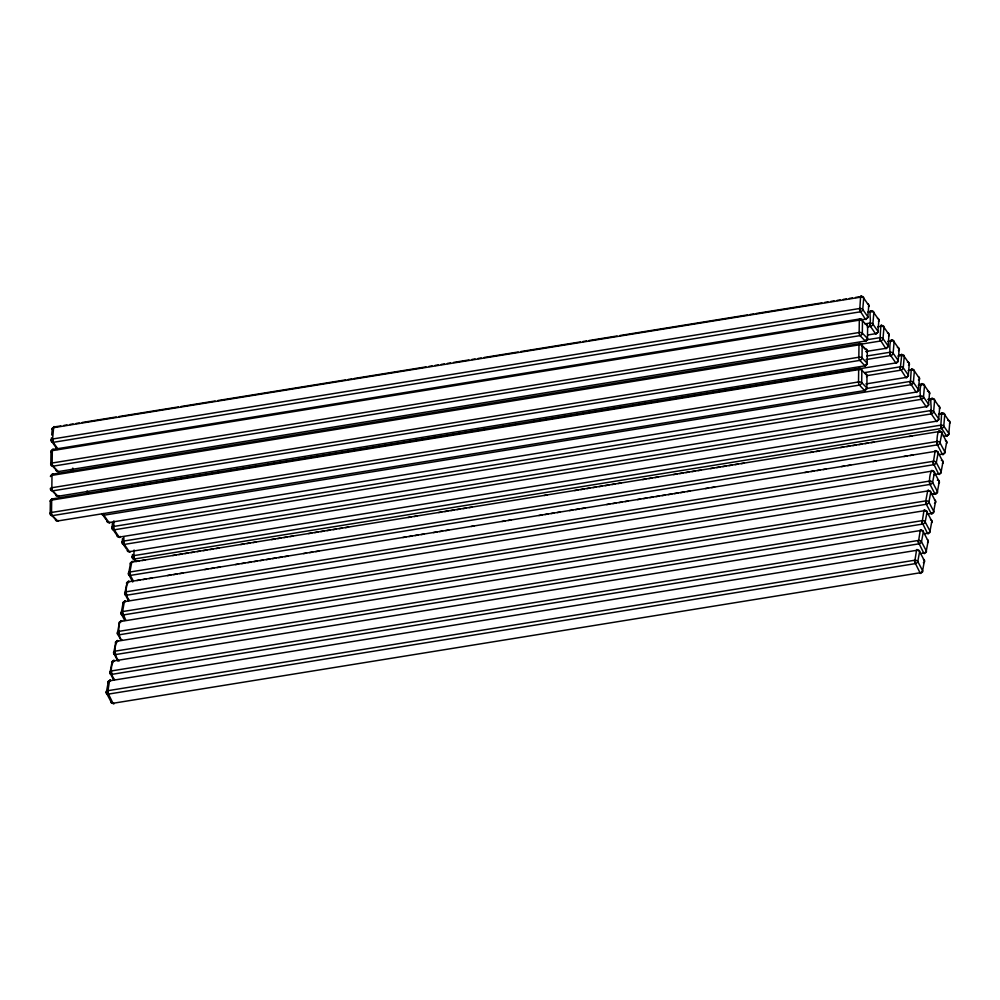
<?xml version="1.0" encoding="UTF-8"?>
<svg xmlns="http://www.w3.org/2000/svg" width="1000" height="1000" viewBox="0 0 1000 1000"><rect width="100%" height="100%" fill="white"/><g stroke="black" fill="none" stroke-linecap="round" stroke-linejoin="round"><path stroke-width="1.5" d="M58.75 495.8L57.888 496.275L52.675 490.85L859.837 360.387L864.938 365.825L57.888 496.275A2.438 2.037 -43.8 0 1 55.663 494.438L50.5 489.05A2.438 1.025 0.7 0 1 51.837 487.725L858.838 357.238A2.438 1.025 0.7 0 1 862.013 357.837L867.163 363.212A2.438 2.037 -43.8 0 1 864.887 365.788L864.887 365.788A2.438 0.85 80.8 0 0 865.837 364.538A2.438 1.025 0.7 0 0 867.163 363.212L867.325 350.85L862.163 345.475A2.438 2.037 -43.8 0 0 859.938 343.625L859.938 343.625A2.438 0.85 80.8 0 0 858.988 344.875L858.838 357.238A2.438 0.85 80.8 0 0 859.725 360.412L859.762 360.363M861.988 320.7L860.263 318.9L53.263 449.387A2.438 2.037 -43.8 0 0 50.987 451.962L50.825 464.325A2.438 2.037 -43.8 0 0 53.05 466.175L58.2 471.6L865.312 341.05L860.013 335.625A2.438 0.85 80.8 0 1 859.15 332.512L859.312 320.15A2.438 0.85 80.8 0 1 860.263 318.9L860.362 318.875A2.438 2.037 -43.8 0 1 862.487 320.737L867.65 326.125L867.487 338.488A2.438 1.025 0.7 0 1 867.487 339.263M51.037 514.675L55.338 519.163A2.438 2.037 -43.8 0 0 57.562 521L52.4 515.625A2.438 2.037 -43.8 0 1 50.175 513.787L50.338 501.413A2.438 2.037 -43.8 0 1 52.625 498.85L52.625 498.85A2.438 0.85 80.8 0 0 51.675 500.087A2.438 1.025 0.7 0 0 50.338 501.413M57.575 521.05L58.438 520.525A2.438 0.85 80.8 0 1 57.562 521L864.65 390.55L859.4 385.075A2.438 0.85 80.8 0 1 858.512 381.962L858.675 369.6A2.438 0.85 80.8 0 1 859.625 368.35L859.725 368.338A2.438 2.037 -43.8 0 1 861.85 370.2L867 375.575L866.85 387.938A2.438 1.025 0.7 0 1 866.5 388.963M87.525 492.362A2.438 1.338 5 0 1 86.675 491.712A2.438 1.85 -34.8 0 0 88.763 493.375L87.075 490.95M927.125 406.5A2.438 0.85 80.8 0 1 926.15 406.637L119.15 537.125L113.75 529.188L113.85 520.837M128.537 550.875A2.438 1.338 5 0 1 127.2 550.05A2.438 1.85 -34.8 0 0 129.275 551.712L123.875 543.775L123.85 536.838M867.487 318.025A2.438 1.338 5 0 0 867.8 316.737L868.787 305.4L863.713 298.113A2.438 1.85 -34.8 0 0 861.637 296.45L860.95 296.125L860.562 297.175L859.712 310.325L865.413 319.188L860.75 319.875M917.412 391.262A2.438 1.338 5 0 0 918.45 389.663L919.425 378.325L914.362 371.025A2.438 1.85 -34.8 0 0 912.288 369.375L911.6 369.038L911.213 370.087L910.362 383.25L916.062 392.113L109.012 522.55A2.438 0.85 80.8 0 0 109.963 522.5M860.4 311.812L53.188 442.337L57.525 448.413M865.088 323.85L869.7 323.1A2.438 1.338 5 0 1 872.862 324.038L877.925 331.325A2.438 1.85 -34.8 0 1 875.5 333.713L870.438 326.362A2.438 0.85 80.8 0 1 869.7 323.1C871.725 321.562 868.075 310.163 871.762 311.038A2.438 1.85 -34.8 0 1 873.85 312.7L878.913 319.988L877.925 331.325A2.438 1.338 5 0 1 876.575 333A2.438 0.85 80.8 0 1 875.5 333.713L867.8 334.963M866.05 359.575L890.7 355.525L895.812 362.95L860.337 368.612M108.537 521.775A2.438 1.338 5 0 1 106.938 520.887A2.438 1.85 -34.8 0 0 109.012 522.55L103.837 515.225L910.95 384.688A2.438 0.85 80.8 0 1 910.225 381.438L865.9 388.6M918.263 385.175L921.338 384.675A2.438 1.338 5 0 1 924.5 385.613L923.512 396.962A2.438 1.85 -34.8 0 1 921.075 399.35L926.15 406.637A2.438 1.85 -34.8 0 0 928.575 404.25L929.562 392.912L924.5 385.613A2.438 1.85 -34.8 0 0 922.412 383.95C919.375 383.65 919.788 396.2 921.075 399.35L114.087 529.837A2.438 0.85 80.8 0 1 113.35 526.512L920.35 396.025A2.438 1.338 5 0 1 923.512 396.962L928.575 404.25A2.438 1.338 5 0 1 927.463 405.863M130.262 551.525A2.438 0.85 80.8 0 1 129.275 551.712L936.388 421.213L931.213 413.862A2.438 0.85 80.8 0 1 930.487 410.6C932.513 409.062 928.85 397.663 932.55 398.537M106.862 693.875L111.088 701.888A2.438 1.587 -27.7 0 0 113 703.288L107.675 692.463L109.513 680.837L110 680.062L110.7 680.7M917.7 550.212L917 549.575L916.513 550.35L914.675 561.962L920.05 572.875A2.438 0.85 80.8 0 0 921.2 572.675A2.438 1.638 10.6 0 0 922.588 570.675L924.438 560.775L919.625 551.613A2.438 1.587 -27.7 0 0 917.7 550.212A2.438 0.85 80.8 0 0 916.513 550.35L109.513 680.837A2.438 1.638 10.6 0 0 108.125 682.837L106.263 692.725A2.438 1.587 -27.7 0 0 108.188 694.137L915.188 563.638A2.438 0.85 80.8 0 1 914.663 560.237L107.662 690.725A2.438 1.638 10.6 0 0 106.263 692.725M113.513 661.2A2.438 1.587 -27.7 0 0 111.825 663.05A2.438 1.638 10.6 0 1 113.225 661.05L920.225 530.562A2.438 0.85 80.8 0 1 921.413 530.425L921.413 530.425A2.438 1.587 -27.7 0 1 923.337 531.825L928.15 540.988L926.3 550.887A2.438 1.638 10.6 0 1 924.9 552.888A2.438 0.85 80.8 0 1 923.713 553.013L920.638 553.513M932.638 471.025L932.537 471.075A2.438 1.587 -27.7 0 1 934.463 472.475L939.275 481.637L937.425 491.525A2.438 1.638 10.6 0 1 936.025 493.525L932.95 494.025M936.325 451.225L935.537 450.637L935.062 451.413L933.225 463.038L938.6 473.95A2.438 0.85 80.8 0 0 939.737 473.738A2.438 1.638 10.6 0 0 941.137 471.737L942.987 461.85L938.175 452.688A2.438 1.587 -27.7 0 0 936.25 451.287A2.438 0.85 80.8 0 0 935.062 451.413L128.062 581.9A2.438 1.638 10.6 0 0 126.525 583.475M943.45 453.95A2.438 1.638 10.6 0 0 944.837 451.95L940.025 442.788L941.875 432.9A2.438 1.587 -27.7 0 0 939.963 431.5L939.963 431.5A2.438 1.587 -27.7 0 1 941.875 432.9L946.7 442.062A2.438 1.638 10.6 0 1 946.5 443.5M915.188 563.638L915.188 563.562A2.438 1.587 -27.7 0 0 917.775 561.512L919.625 551.613A2.438 1.638 10.6 0 0 916.513 550.35M928.05 513.938L931.188 513.513L926.312 504.2A2.438 0.85 80.8 0 1 925.788 500.875L927.638 490.988L928.475 490.363M125.538 601.562L124.838 600.925L124.35 601.688A2.438 1.638 10.6 0 0 122.95 603.688L121.1 613.587A2.438 1.587 -27.7 0 0 123.025 614.987L930.037 484.412L934.887 493.738L931.762 494.15M133.188 580.65L130.325 575.413L937.45 444.837L942.3 454.162L939.175 454.588M114.062 660.425C110.712 664.7 109.887 674.75 114.65 679.575M117.775 640.638C113.925 645.475 113.912 656.012 119.05 661.1M121.188 621.525A2.438 1.587 -27.7 0 1 121.838 621.35C118.025 618.938 117.4 638.138 122.062 640.013M125.5 601.487A2.438 0.85 80.8 0 0 124.35 601.688L122.438 612.388L125.775 620.225M128.9 581.287C125.538 585.55 124.725 595.6 129.488 600.438M131.762 562.112L938.763 431.625A2.438 0.85 80.8 0 1 939.963 431.5C937.075 428.675 936.388 444.375 937.438 444.925A2.438 1.587 -27.7 0 0 940.025 442.788A2.438 1.638 10.6 0 0 936.912 441.525L129.913 572.013L130.438 575.413A2.438 0.85 80.8 0 1 129.913 572.013L131.762 562.112L132.6 561.5A2.438 0.85 80.8 0 0 131.762 562.112A2.438 1.638 10.6 0 0 130.375 564.125L128.512 574.012L132.725 582.025M920.225 530.562L918.388 542.175L923.713 553.013A2.438 1.587 -27.7 0 0 926.3 550.887L921.488 541.725L923.337 531.825A2.438 1.638 10.6 0 0 920.225 530.562L920.713 529.788L921.413 530.425M925.125 510.637L924.412 510L923.925 510.775L922.1 522.388L927.463 533.312L924.338 533.725M925.788 500.875L926.312 504.288L119.312 634.775A2.438 0.85 80.8 0 1 118.787 631.375L925.788 500.875A2.438 1.638 10.6 0 1 928.9 502.15L933.713 511.312A2.438 1.638 10.6 0 1 932.487 513.288M932.188 470.575C929.538 471.95 928.838 482.95 930.125 484.462M60.8 425.95L53.7 426.987L52.575 439A2.438 0.85 80.8 0 0 53.3 442.337L53.2 442.287A2.438 1.85 -34.8 0 1 51.225 440.675L51.475 437.837M51.712 435L52.213 429.325A2.438 1.338 5 0 1 53.562 427.663A2.438 0.85 80.8 0 1 54.638 426.938L54.638 426.938A2.438 1.85 -34.8 0 0 52.213 429.325M112.5 522.5L112 528.175L117.075 535.475A2.438 1.338 5 0 0 117.487 535.875M933.462 398.575A2.438 1.85 -34.8 0 1 934.625 400.2L933.637 411.538A2.438 1.85 -34.8 0 1 931.213 413.925L124.213 544.425A2.438 1.85 -34.8 0 1 122.137 542.762L122.5 538.513M132.513 554.513L132.262 557.35L134.8 560.988M136.025 561.438L133.75 557.487L134.1 550.013M865.763 351.512L885.688 348.363L879.975 339.5L880.812 326.337L881.213 325.288L881.9 325.613M866.862 356L889.963 352.262A2.438 0.85 80.8 0 0 890.688 355.588C889.812 355.163 888.787 339.438 892.025 340.2A2.438 1.85 -34.8 0 1 894.112 341.863L899.175 349.15L898.188 360.5A2.438 1.338 5 0 1 897.438 362.013M902.475 354.75A2.438 1.85 -34.8 0 1 904.237 356.45L909.3 363.738L908.312 375.075A2.438 1.338 5 0 1 906.963 376.75A2.438 0.85 80.8 0 1 905.888 377.475L900.238 368.663L901.8 354.438M943.325 436.3L946.475 435.863L940.75 427L941.6 413.85L941.988 412.8L942.675 413.125A2.438 1.85 -34.8 0 1 944.75 414.787L949.825 422.075L948.838 433.413A2.438 1.338 5 0 1 947.487 435.087M865.837 364.538L864.887 365.788M867.35 326.925L870.438 326.425L869.7 323.1M910.95 384.762L910.962 384.7A2.438 1.85 -34.8 0 0 913.388 382.375L914.362 371.025A2.438 1.338 5 0 0 911.213 370.087L908.125 370.588M931.213 413.925L930.487 410.6L123.488 541.1A2.438 1.338 5 0 0 122.137 542.762M117.075 535.475A2.438 1.85 -34.8 0 0 119.15 537.125L119.15 537.125A2.438 0.85 80.8 0 0 120.225 536.413M861.637 296.45L861.637 296.45A2.438 0.85 80.8 0 0 860.562 297.175L53.562 427.663M912.288 369.375L912.288 369.375A2.438 0.85 80.8 0 0 911.213 370.087M926.312 504.288L926.325 504.2A2.438 1.587 -27.7 0 0 928.9 502.15L930.75 492.262A2.438 1.587 -27.7 0 0 929.45 490.825M859.4 385.138L859.412 385.075A2.438 2.037 -43.8 0 0 861.688 382.562L861.85 370.2A2.438 1.025 0.7 0 0 858.675 369.6L51.675 500.087L51.513 512.463A2.438 0.85 80.8 0 0 52.4 515.625L859.488 385.1M57.888 496.275L57.888 496.275A2.438 0.85 80.8 0 0 58.8 495.538M111.6 664.287L109.975 672.938L113.588 679.812M117.662 631.962L119.25 623.475A2.438 1.587 -27.7 0 1 119.513 622.825M126.438 585.138L124.812 593.8L128.425 600.675M114.1 703.512A2.438 0.85 80.8 0 1 113 703.288L920 572.8A2.438 1.587 -27.7 0 0 922.588 570.675L917.775 561.512A2.438 1.638 10.6 0 0 914.663 560.237M870.438 326.425L870.45 326.362A2.438 1.85 -34.8 0 0 872.862 324.038L873.85 312.7A2.438 1.338 5 0 0 870.688 311.75L867.613 312.25M58.125 471.587L58.863 471.587A2.438 0.85 80.8 0 1 58.2 471.55L58.2 471.55A2.438 2.037 -43.8 0 1 55.975 469.712L50.825 464.325A2.438 1.025 0.7 0 1 52.15 463L859.15 332.512A2.438 1.025 0.7 0 1 862.325 333.113L867.487 338.488A2.438 2.037 -43.8 0 1 865.2 341.062L866.075 340.588M930.025 484.412L930.025 484.5A2.438 0.85 80.8 0 1 929.5 481.087L122.5 611.587A2.438 1.638 10.6 0 0 121.1 613.587L124.712 620.45M921.15 399.288L921.075 399.35A2.438 0.85 80.8 0 1 920.35 396.012M860.562 297.175A2.438 1.338 5 0 1 863.713 298.113L862.738 309.45A2.438 1.85 -34.8 0 1 860.3 311.837L860.3 311.837A2.438 0.85 80.8 0 1 859.575 308.512L52.575 439A2.438 1.338 5 0 0 51.225 440.675M890.75 355.538L890.688 355.588A2.438 1.85 -34.8 0 0 893.125 353.2L894.112 341.863A2.438 1.338 5 0 0 890.95 340.925L887.862 341.425M937.525 444.875L937.438 444.925A2.438 0.85 80.8 0 1 936.912 441.525M864.675 372.575L900.088 366.85A2.438 0.85 80.8 0 0 900.825 370.175L866.938 375.662M930.088 484.438L930.025 484.5A2.438 1.587 -27.7 0 0 932.613 482.362L934.463 472.475A2.438 1.638 10.6 0 0 931.35 471.2L124.35 601.688M900.913 370.138L900.825 370.112A2.438 1.85 -34.8 0 0 903.25 367.788L904.237 356.45A2.438 1.338 5 0 0 901.075 355.513L898 356.012M865.225 390.55L864.562 390.513A2.438 2.037 -43.8 0 0 866.85 387.938L861.688 382.562A2.438 1.025 0.7 0 0 858.512 381.962L51.513 512.463A2.438 1.025 0.7 0 0 50.175 513.787M859.8 360.363L859.725 360.412A2.438 2.037 -43.8 0 0 862.013 357.837L862.163 345.475A2.438 1.025 0.7 0 0 858.988 344.875L52 475.363A2.438 1.025 0.7 0 0 50.575 476.587A2.438 2.037 -43.8 0 1 51.5 474.862M892.125 340.175L892.025 340.2A2.438 0.85 80.8 0 0 890.95 340.925M933.838 464.688L126.737 595.2A2.438 0.85 80.8 0 1 126.2 591.8L933.2 461.312A2.438 1.638 10.6 0 1 936.312 462.575L941.137 471.737A2.438 1.587 -27.7 0 1 938.55 473.875L933.925 474.613M919 543.825L111.9 674.35A2.438 0.85 80.8 0 1 111.375 670.938L918.363 540.45A2.438 1.638 10.6 0 1 921.488 541.725A2.438 1.587 -27.7 0 1 918.9 543.85L918.9 543.85A2.438 0.85 80.8 0 1 918.363 540.45M63.812 425.462L66.963 424.95M69.925 424.475L73.125 423.95M76.037 423.475L79.287 422.95M82.15 422.488L116.237 416.975M118.837 416.562L178.438 406.925M180.925 406.525L215.125 400.988M217.887 400.538L345.712 379.875M348.1 379.487L351.875 378.875M354.212 378.5L426.037 366.887M428.875 366.425L432.163 365.9M435.037 365.425L438.275 364.913M441.2 364.438L444.387 363.925M447.362 363.438L450.5 362.925M453.525 362.438L468.925 359.95M471.9 359.475L475.075 358.95M478.013 358.488L481.238 357.962M484.125 357.488L518.2 351.987M520.8 351.562L580.413 341.925M582.888 341.525L586.525 340.938M589.05 340.525L617.1 335.988M619.85 335.55L747.675 314.875M750.062 314.488L753.838 313.875M756.175 313.5L821.9 302.875M824.675 302.425L828.012 301.887M830.837 301.425L834.125 300.9M837 300.438L840.238 299.913M843.162 299.438L846.35 298.925M849.312 298.438L852.463 297.938M855.475 297.45L860.113 296.7M868.688 311.525L871.762 311.038A2.438 0.85 80.8 0 0 870.688 311.75M877.738 326.838L880.812 326.337A2.438 1.338 5 0 1 883.975 327.275L889.038 334.575L888.062 345.913A2.438 1.338 5 0 1 887.513 347.337M53.263 449.387L53.2 449.35A2.438 0.85 80.8 0 0 52.312 450.637L52.15 463A2.438 0.85 80.8 0 0 53.05 466.175L860.05 335.625A2.438 2.037 -43.8 0 0 862.325 333.113L862.487 320.737A2.438 1.025 0.7 0 0 859.312 320.15L52.312 450.637A2.438 1.025 0.7 0 0 50.987 451.962M865.975 339.925L879.837 337.688A2.438 1.338 5 0 1 882.987 338.625L888.062 345.913A2.438 1.85 -34.8 0 1 885.625 348.3L885.688 348.363M859.938 343.625L52.95 474.125A2.438 0.85 80.8 0 0 52 475.363L51.837 487.725A2.438 0.85 80.8 0 0 52.725 490.9L52.725 490.9A2.438 2.037 -43.8 0 1 50.525 489.363M860.537 344.25L880.675 340.988A2.438 1.85 -34.8 0 0 882.987 338.625L883.975 327.275A2.438 1.85 -34.8 0 0 882.463 325.588M899.075 355.288L902.163 354.787M100.988 491.4L104.162 490.887M107.1 490.412L110.15 489.913M131.55 486.463L134.963 485.913M137.662 485.462L141.125 484.913M143.775 484.475L146.838 483.988M149.9 483.488L152.95 483M156.012 482.5L159.062 482.013M162.125 481.512L165.175 481.025M168.238 480.525L171.925 479.925M174.35 479.538L178.088 478.938M180.463 478.55L184.237 477.938M186.575 477.562L189.638 477.062M192.688 476.575L195.75 476.075M198.8 475.588L202.725 474.95M204.913 474.6L208.888 473.95M211.025 473.6L215.05 472.962M217.15 472.612L221.2 471.962M230.45 470.462L233.962 469.9M236.6 469.475L240.075 468.913M242.763 468.475L246.188 467.925M248.925 467.475L252 466.975M255.087 466.488L258.163 465.988M267.413 464.487L270.637 463.963M273.562 463.488L276.75 462.975M279.725 462.5L282.863 461.987M285.887 461.5L288.975 461M292.038 460.513L295.125 460.012M298.15 459.513L301.288 459.012M304.262 458.525L307.45 458.013M310.375 457.537L313.612 457.025M316.488 456.55L319.775 456.025M322.6 455.562L325.925 455.025M328.713 454.575L332.088 454.025M334.837 453.587L338.25 453.038M340.95 452.6L344.412 452.038M347.062 451.613L350.575 451.037M353.175 450.625L356.725 450.05M359.812 449.55L362.887 449.05M365.975 448.55L369.988 447.9M372.137 447.55L376.1 446.912M378.288 446.562L382.212 445.925M384.45 445.562L387.537 445.062M390.613 444.562L393.688 444.075M396.775 443.575L399.85 443.075M402.938 442.575L406.662 441.975M409.087 441.575L412.775 440.988M415.25 440.588L418.9 440M421.413 439.588L425.012 439M427.575 438.587L431.125 438.013M433.738 437.6L437.238 437.025M439.9 436.6L443.35 436.037M446.05 435.6L449.462 435.05M452.212 434.6L455.575 434.062M458.375 433.612L461.688 433.075M464.538 432.612L473.913 431.1M476.863 430.625L480.025 430.112M483.088 429.613L486.15 429.125M502.962 426.4L506.112 425.887M509.075 425.412L512.125 424.913M515.188 424.425L518.237 423.925M533.525 421.463L536.925 420.913M539.637 420.475L543.075 419.913M545.75 419.487L549.237 418.913M551.862 418.488L554.925 418M557.975 417.5L561.038 417.013M564.087 416.512L567.15 416.025M570.2 415.525L573.888 414.938M576.325 414.538L580.037 413.938M582.438 413.55L586.2 412.938M588.55 412.562L591.6 412.062M594.663 411.575L597.712 411.075M600.775 410.588L604.688 409.95M606.888 409.6L610.837 408.95M613 408.612L617 407.962M619.113 407.612L623.162 406.962M632.4 405.475L635.925 404.9M638.562 404.475L642.038 403.913M644.725 403.475L648.15 402.925M650.888 402.488L653.962 401.987M657.05 401.488L660.125 400.988M669.362 399.487L672.613 398.963M675.525 398.5L678.725 397.975M681.688 397.5L684.837 396.987M687.85 396.5L690.95 396M694.013 395.513L697.087 395.012M700.125 394.525L703.25 394.012M706.237 393.537L709.412 393.013M712.35 392.537L715.562 392.025M718.462 391.55L721.725 391.025M724.575 390.562L727.887 390.025M730.688 389.575L734.05 389.038M736.8 388.587L740.212 388.038M742.913 387.6L746.375 387.038M749.025 386.613L752.525 386.05M755.138 385.625L758.688 385.05M761.775 384.55L764.85 384.05M767.925 383.55L771.95 382.9M774.087 382.562L778.075 381.912M780.25 381.562L784.188 380.925M786.413 380.562L789.488 380.062M792.575 379.575L795.65 379.075M798.737 378.575L801.812 378.075M804.887 377.575L808.637 376.975M811.05 376.587L814.75 375.988M817.212 375.588L820.863 375M823.375 374.588L826.975 374.012M829.538 373.6L833.088 373.013M835.7 372.6L839.2 372.025M841.85 371.6L845.325 371.037M848.012 370.6L851.438 370.05M854.175 369.613L857.55 369.062M865.85 383.95L906 377.45A2.438 1.85 -34.8 0 0 908.312 375.075L903.25 367.788A2.438 1.338 5 0 0 900.088 366.85M919.338 384.45L922.412 383.95A2.438 0.85 80.8 0 0 921.338 384.675M927.925 399.288L931.012 398.787M928.388 399.762L931.462 399.263A2.438 1.338 5 0 1 934.625 400.2L939.688 407.488L938.7 418.837A2.438 1.338 5 0 1 937.35 420.5A2.438 0.85 80.8 0 1 936.275 421.225L936.275 421.225A2.438 1.85 -34.8 0 0 938.7 418.837L933.637 411.538A2.438 1.338 5 0 0 930.487 410.6M939.6 413.625L942.675 413.125A2.438 0.85 80.8 0 0 941.6 413.85L938.512 414.338M941.6 413.85A2.438 1.338 5 0 1 944.75 414.787L943.775 426.125A2.438 1.85 -34.8 0 1 941.338 428.512L134.338 559A2.438 1.85 -34.8 0 1 132.262 557.35A2.438 1.338 5 0 1 133.613 555.675L940.612 425.188A2.438 1.338 5 0 1 943.775 426.125L948.838 433.413A2.438 1.85 -34.8 0 1 946.4 435.812L946.4 435.812A2.438 0.85 80.8 0 0 947.425 435.487M136.012 561.487L139.113 560.988M142.125 560.5L145.188 560.013M172.7 555.562L176.075 555.013M178.812 554.575L182.237 554.025M184.925 553.587L187.975 553.088M191.038 552.6L194.1 552.1M197.15 551.613L200.212 551.112M203.263 550.625L206.887 550.037M209.963 549.538L213.038 549.038M216.125 548.538L219.2 548.038M240.763 544.55L243.837 544.062M246.925 543.562L250 543.062M253.088 542.562L256.163 542.062M271.562 539.575L275.1 539M277.725 538.575L281.212 538.013M283.888 537.587L286.962 537.087M290.05 536.587L293.125 536.087M308.525 533.6L311.788 533.075M314.688 532.6L317.9 532.087M320.85 531.613L324.012 531.1M327.013 530.612L330.125 530.112M333.162 529.612L336.25 529.113M339.325 528.612L342.413 528.125M345.487 527.625L348.562 527.125M408.075 517.5L411.125 517.013M414.188 516.512L417.238 516.025M438.638 512.562L441.7 512.062M444.75 511.575L447.812 511.075M450.863 510.588L453.925 510.087M456.975 509.588L460.037 509.1M463.088 508.6L466.15 508.113M469.212 507.612L472.262 507.125M544.1 495.513L547.238 495M574.663 490.562L578.038 490.012M580.775 489.575L584.2 489.025M586.9 488.587L589.95 488.088M593.013 487.6L596.062 487.1M599.125 486.613L602.175 486.112M605.237 485.625L608.837 485.037M611.925 484.538L615 484.038M618.075 483.537L621.163 483.05M642.725 479.562L645.8 479.062M648.888 478.562L651.963 478.062M655.037 477.562L658.125 477.075M673.525 474.575L677.075 474M679.688 473.587L683.188 473.013M685.85 472.587L688.925 472.088M692 471.587L695.088 471.087M698.162 470.6L701.25 470.1M710.487 468.6L713.75 468.075M716.65 467.6L719.862 467.088M722.8 466.613L725.975 466.1M728.962 465.613L732.087 465.112M735.125 464.613L738.213 464.125M741.287 463.625L744.362 463.125M810.037 452.5L813.1 452.013M816.15 451.512L819.212 451.025M840.612 447.562L843.662 447.062M846.725 446.575L849.775 446.075M852.837 445.588L855.9 445.087M858.95 444.6L862.013 444.1M865.062 443.612L868.125 443.113M871.175 442.612L874.237 442.125M909.15 436.475L912.237 435.975M136.888 580.538L140.025 580.025M143 579.55L146.188 579.038M149.113 578.562L152.175 578.062M167.463 575.6L170.825 575.05M173.575 574.612L176.988 574.05M179.688 573.612L183.15 573.062M204.713 569.575L207.787 569.075M210.875 568.575L213.95 568.075M217.037 567.575L220.113 567.087M235.512 564.587L238.6 564.087M241.675 563.6L244.75 563.1M247.838 562.6L250.912 562.1M254 561.6L257.075 561.1M260.15 560.612L263.238 560.112M266.312 559.612L269.862 559.038M272.475 558.612L275.975 558.05M278.637 557.612L282.087 557.062M284.8 556.625L288.2 556.075M303.488 553.6L306.55 553.1M309.6 552.612L312.663 552.112M315.712 551.625L318.775 551.125M402.837 537.537L405.887 537.038M408.95 536.55L412 536.05M415.062 535.562L418.113 535.062M421.175 534.575L424.237 534.075M433.4 532.587L437.262 531.962M439.513 531.6L442.575 531.112M445.625 530.612L448.688 530.125M471.15 526.487L474.225 525.988M501.95 521.512L505.238 520.975M508.113 520.513L511.188 520.013M538.862 515.538L541.987 515.037M544.975 514.55L548.15 514.038M551.087 513.562L554.15 513.062M557.2 512.575L560.262 512.075M569.425 510.6L572.788 510.05M575.55 509.613L578.95 509.062M581.663 508.625L585.112 508.062M606.675 504.575L609.75 504.075M612.837 503.575L615.913 503.075M618.987 502.587L622.075 502.088M625.15 501.587L628.237 501.087M637.475 499.6L640.55 499.1M643.637 498.6L646.712 498.1M649.8 497.6L652.875 497.1M655.95 496.6L659.038 496.112M662.113 495.613L665.2 495.112M668.275 494.613L671.838 494.038M674.438 493.612L677.95 493.05M680.6 492.625L684.062 492.062M687.113 491.562L690.175 491.075M705.462 488.6L708.512 488.113M711.575 487.612L714.625 487.113M804.8 472.537L807.862 472.038M810.913 471.55L813.975 471.05M817.038 470.562L820.088 470.062M823.15 469.575L826.2 469.075M841.488 466.6L844.538 466.112M847.6 465.613L850.662 465.125M873.1 461.488L876.188 461M903.9 456.512L907.212 455.975M910.062 455.513L913.15 455.012M119.25 623.475A2.438 1.638 10.6 0 1 120.638 621.475L927.638 490.988A2.438 0.85 80.8 0 1 928.612 490.513M117.812 661.012L113.688 653.162L115.538 643.263A2.438 1.638 10.6 0 1 116.938 641.263L923.925 510.775A2.438 0.85 80.8 0 1 925.037 510.487M923.925 510.775A2.438 1.638 10.6 0 1 927.05 512.038L925.188 521.938A2.438 1.587 -27.7 0 1 922.6 524.062L115.612 654.562A2.438 1.587 -27.7 0 1 113.688 653.162A2.438 1.638 10.6 0 1 115.075 651.162L922.075 520.662A2.438 1.638 10.6 0 1 925.188 521.938L930 531.1A2.438 1.638 10.6 0 1 928.612 533.1A2.438 0.85 80.8 0 1 927.425 533.225L927.425 533.225A2.438 1.587 -27.7 0 0 930 531.1L931.862 521.2L927.05 512.038A2.438 1.587 -27.7 0 0 925.438 510.613M121.713 621.325L121.838 621.35A2.438 0.85 80.8 0 0 120.638 621.475M52.625 498.85L859.6 368.312M864.562 390.513L864.562 390.513A2.438 0.85 80.8 0 0 865.25 390.5M866.45 318.412A2.438 0.85 80.8 0 1 865.362 319.137L865.362 319.137A2.438 1.85 -34.8 0 0 867.8 316.737L862.738 309.45A2.438 1.338 5 0 0 859.575 308.512M885.625 348.3L885.625 348.3A2.438 0.85 80.8 0 0 886.712 347.575A2.438 1.338 5 0 0 887.1 347.488M927.487 391.25L927.537 391.312A2.438 1.85 -34.8 0 1 929.562 392.912A2.438 1.338 5 0 1 929.463 394.012M947.85 420.4L947.85 420.4A2.438 1.85 -34.8 0 1 949.825 422.075A2.438 1.338 5 0 1 949.513 423.363M942.325 454.15L942.25 454.087A2.438 1.587 -27.7 0 0 944.837 451.95L946.7 442.062A2.438 1.587 -27.7 0 0 945.387 440.625M936.025 493.525A2.438 0.85 80.8 0 1 934.837 493.663L934.837 493.663A2.438 1.587 -27.7 0 0 937.425 491.525L932.613 482.362A2.438 1.638 10.6 0 0 929.5 481.087M52.95 474.125L52.95 474.125A2.438 2.037 -43.8 0 0 51.988 474.487M124.1 544.388L124.213 544.425A2.438 0.85 80.8 0 1 123.488 541.1M134.338 559L134.338 559A2.438 0.85 80.8 0 1 133.613 555.675M115.5 654.513L115.612 654.562A2.438 0.85 80.8 0 1 115.075 651.162M108.075 694.137L108.188 694.137A2.438 0.85 80.8 0 1 107.662 690.725M865.2 341.062L865.2 341.062A2.438 0.85 80.8 0 0 866.087 340.5M119.312 634.775L119.312 634.775A2.438 1.587 -27.7 0 1 117.387 633.375A2.438 1.638 10.6 0 1 118.787 631.375M111.375 670.938A2.438 1.638 10.6 0 0 109.975 672.938A2.438 1.587 -27.7 0 0 111.9 674.35L111.825 674.275M53.3 442.337L52.575 439M113.975 529.812L114.087 529.837A2.438 1.85 -34.8 0 1 112 528.175A2.438 1.338 5 0 1 113.35 526.512M896.838 362.163A2.438 0.85 80.8 0 1 895.763 362.887L895.763 362.887A2.438 1.85 -34.8 0 0 898.188 360.5L893.125 353.2A2.438 1.338 5 0 0 889.963 352.262M129.913 572.013A2.438 1.638 10.6 0 0 128.512 574.012A2.438 1.587 -27.7 0 0 130.438 575.413L130.4 575.337M126.737 595.2L126.737 595.2A2.438 1.587 -27.7 0 1 124.812 593.8A2.438 1.638 10.6 0 1 126.2 591.8M942.362 454.125L942.25 454.087A2.438 0.85 80.8 0 0 943.25 454.5M103.362 513.737L103.95 515.25A2.438 0.85 80.8 0 1 103.312 513.513M103.875 515.2L103.95 515.25A2.438 1.85 -34.8 0 1 101.875 513.587L106.1 519.675M122.963 614.913L123.025 614.987A2.438 0.85 80.8 0 1 122.5 611.587M862 345.775L865.1 349.012M52.075 441.887L56.288 447.962A2.438 1.85 -34.8 0 0 57.175 449.5M122.975 543.975L126.35 548.837M941.312 428.45L941.45 428.488A2.438 0.85 80.8 0 1 940.612 425.188M880.537 340.938L880.662 340.988A2.438 0.85 80.8 0 1 879.837 337.688M117.387 633.375L120.838 639.913M922.575 523.987L922.712 524.038A2.438 0.85 80.8 0 1 922.075 520.662M72.838 468.175L73.562 471.5A2.438 0.85 80.8 0 1 72.825 468.488M910.225 381.438A2.438 1.338 5 0 1 913.388 382.375L918.45 389.663A2.438 1.85 -34.8 0 1 916.012 392.05L916.012 392.05A2.438 0.85 80.8 0 0 917.1 391.325M918.388 379.925A2.438 1.338 5 0 0 919.425 378.325A2.438 1.85 -34.8 0 0 918.5 376.763M901.075 355.513A2.438 0.85 80.8 0 1 901.888 354.5M908.487 365.275A2.438 1.338 5 0 0 909.3 363.738A2.438 1.85 -34.8 0 0 907.463 362.05M931.35 471.2A2.438 0.85 80.8 0 1 932.1 470.513M937.35 480.225A2.438 1.587 -27.7 0 1 939.275 481.637A2.438 1.638 10.6 0 1 938.487 483.462M122.95 603.688A2.438 1.587 -27.7 0 1 124.575 601.875M116.938 641.263A2.438 0.85 80.8 0 1 117.638 640.537M931.513 522.775A2.438 1.638 10.6 0 0 931.862 521.2A2.438 1.587 -27.7 0 0 930.5 519.763M115.875 642.5A2.438 1.587 -27.7 0 1 116.562 641.8M117.05 641.5A2.438 1.587 -27.7 0 1 117.475 641.312M108.462 682.075A2.438 1.587 -27.7 0 0 108.125 682.837A2.438 1.638 10.6 0 1 109.513 680.837A2.438 0.85 80.8 0 1 110.575 680.487M109.438 681.188A2.438 1.587 -27.7 0 0 108.888 681.587A2.438 1.587 -27.7 0 1 109.488 681.15M108.125 682.837A2.438 1.587 -27.7 0 1 108.525 681.988M112.513 703A2.438 1.638 10.6 0 1 111.088 701.888M923.363 562.712A2.438 1.638 10.6 0 0 924.438 560.775A2.438 1.587 -27.7 0 0 923.425 559.388M927.638 490.988A2.438 1.638 10.6 0 1 930.75 492.262L935.562 501.425L933.713 511.312A2.438 1.587 -27.7 0 1 931.125 513.438L931.125 513.438A2.438 0.85 80.8 0 0 932.325 513.312M119.75 622.5A2.438 1.587 -27.7 0 1 120.562 621.825M934.488 503.35A2.438 1.638 10.6 0 0 935.562 501.425A2.438 1.587 -27.7 0 0 934.5 500.012M130.375 564.125A2.438 1.587 -27.7 0 1 132.637 562.062M113.225 661.05A2.438 0.85 80.8 0 1 114.15 660.525M927.5 542.75A2.438 1.638 10.6 0 0 928.15 540.988A2.438 1.587 -27.7 0 0 927.4 539.675M931.462 399.263A2.438 0.85 80.8 0 1 932.5 398.475M939.412 408.75A2.438 1.338 5 0 0 939.688 407.488A2.438 1.85 -34.8 0 0 938.475 405.85M933.2 461.312A2.438 0.85 80.8 0 0 933.725 464.712L933.825 464.663A2.438 1.587 -27.7 0 0 936.312 462.575L938.175 452.688A2.438 1.638 10.6 0 0 935.062 451.413M128.062 581.9A2.438 0.85 80.8 0 1 129.075 581.487M942.45 463.55A2.438 1.638 10.6 0 0 942.987 461.85A2.438 1.587 -27.7 0 0 941.375 460.412M126.788 583.513A2.438 1.587 -27.7 0 1 128.6 581.95M56.525 519.712A2.438 1.025 0.7 0 1 55.875 519.513M865.413 373.725A2.438 2.037 -43.8 0 1 867 375.575A2.438 1.025 0.7 0 1 866.475 376.688M56.513 494.9A2.438 1.025 0.7 0 1 55.663 494.438M865.425 348.975A2.438 2.037 -43.8 0 1 867.325 350.85A2.438 1.025 0.7 0 1 866.538 352.05M865.425 324.275A2.438 2.037 -43.8 0 1 867.65 326.125A2.438 1.025 0.7 0 1 867.5 327.025M56.562 470.075A2.438 1.025 0.7 0 1 55.975 469.712M867.225 339.462A2.438 1.025 0.7 0 1 866.462 339.75M878.413 321.388A2.438 1.338 5 0 0 878.913 319.988A2.438 1.85 -34.8 0 0 877.463 318.3M56.487 448.2A2.438 1.338 5 0 1 56.288 447.962M868.475 306.688A2.438 1.338 5 0 0 868.787 305.4A2.438 1.85 -34.8 0 0 867.5 303.75M880.812 326.337A2.438 0.85 80.8 0 1 881.812 325.5M72.487 471.425A2.438 1.85 -34.8 0 1 71.487 469.837A2.438 1.338 5 0 1 71.325 469.462M888.5 335.988A2.438 1.338 5 0 0 889.038 334.575A2.438 1.85 -34.8 0 0 887.525 332.887M898.425 350.662A2.438 1.338 5 0 0 899.175 349.15A2.438 1.85 -34.8 0 0 897.412 347.463M941.875 432.9A2.438 1.638 10.6 0 0 938.763 431.625A2.438 1.638 10.6 0 1 941.875 432.9"/></g></svg>
